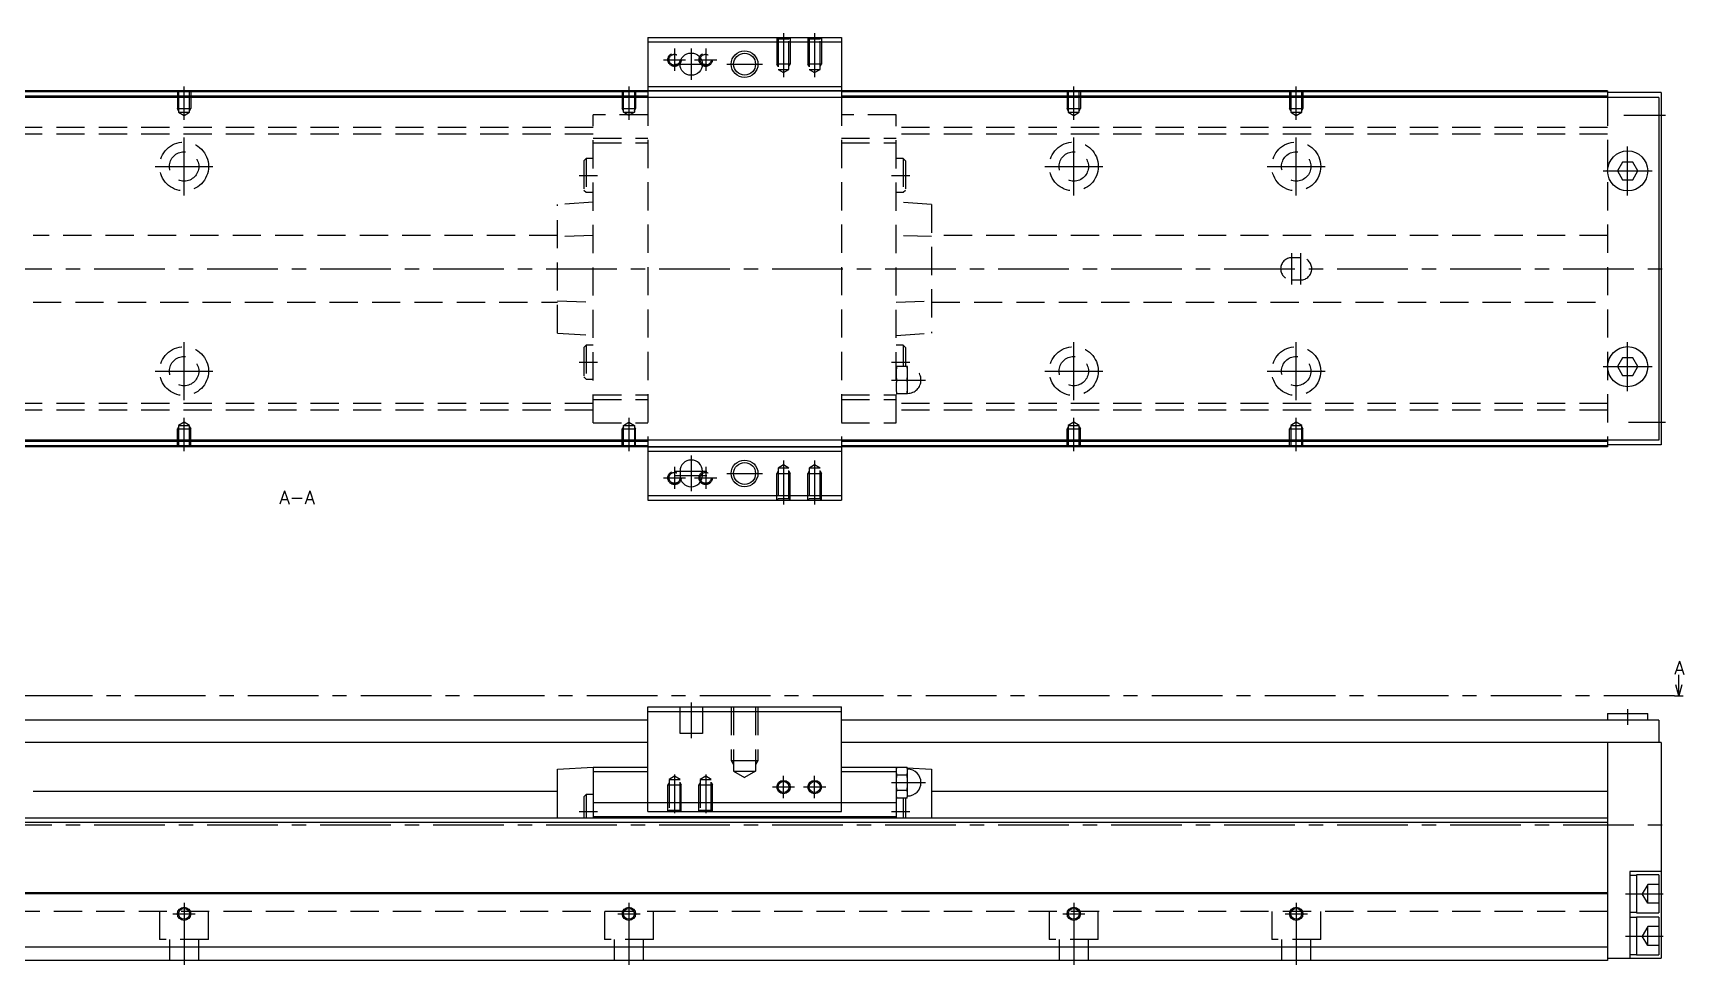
# Model space of a CAD drawing. Extents: x -2 to 986, y -8 to 353.
# Drawn here: x 614.7 to 985.8, y 9 to 218.5 of the extents above; entities that cross this region are included whole.
import ezdxf

# ---------------------------------------------------------------- set-up
doc = ezdxf.new("R2010")
doc.units = 0
doc.header["$LTSCALE"] = 0.5
doc.linetypes.add('CENTER', pattern=[50.8, 31.75, -6.35, 6.35, -6.35])
doc.linetypes.add('DASHED', pattern=[19.05, 12.7, -6.35])
for name, color, linetype in [('MSM_CENTER', 1, 'CENTER'), ('MSM_CONTINUOUS', 7, 'CONTINUOUS'), ('MSM_DASHED', 4, 'DASHED'), ('MSM_NARROW', 5, 'CONTINUOUS'), ('MSM_PART_NUMBER', 7, 'CONTINUOUS')]:
    doc.layers.add(name, color=color, linetype=linetype)
doc.styles.get("Standard").update_dxf_attribs({"font": 'txt.shx', "height": 3, "bigfont": 'bigfont.shx'})

msp = doc.modelspace()

# ---------------------------------------------------------------- linework, layer by layer
at = {"layer": 'MSM_CENTER'}
for p, q in [((783.42, 218.5), (783.42, 208.59)), ((790.42, 218.5), (790.42, 208.59)), ((756.42, 212.5), (761.42, 212.5)), ((758.92, 215), (758.92, 210)), ((762.67, 215), (762.67, 208)), ((763.42, 212.5), (768.42, 212.5)), ((765.92, 215), (765.92, 210)), ((759.17, 211.5), (766.17, 211.5)), ((770.67, 211.5), (778.67, 211.5)), ((648.67, 198.99), (648.67, 206.5)), ((748.67, 206.5), (748.67, 198.99)), ((848.67, 198.99), (848.67, 206.5)), ((898.67, 198.99), (898.67, 206.5)), ((972.34, 200), (981.67, 200)), ((648.67, 182), (648.67, 195)), ((848.67, 182), (848.67, 195)), ((898.67, 182), (898.67, 195)), ((973.17, 182), (973.17, 193)), ((642.17, 188.5), (655.17, 188.5)), ((737.52, 186.5), (741.62, 186.5)), ((807.72, 186.5), (811.82, 186.5)), ((842.17, 188.5), (855.17, 188.5)), ((892.17, 188.5), (905.17, 188.5)), ((967.67, 187.5), (978.67, 187.5)), ((897.67, 162), (897.67, 169)), ((899.67, 162), (899.67, 169)), ((323.67, 165.5), (982.67, 165.5)), ((648.67, 136), (648.67, 149)), ((848.67, 136), (848.67, 149)), ((898.67, 136), (898.67, 149)), ((973.17, 138), (973.17, 149)), ((642.17, 142.5), (655.17, 142.5)), ((737.52, 144.5), (741.62, 144.5)), ((807.72, 144.5), (811.82, 144.5)), ((842.17, 142.5), (855.17, 142.5)), ((892.17, 142.5), (905.17, 142.5)), ((967.67, 143.5), (978.67, 143.5)), ((807.72, 140.5), (815.32, 140.5)), ((648.67, 124.5), (648.67, 132.01)), ((748.67, 132.01), (748.67, 124.5)), ((848.67, 124.5), (848.67, 132.01)), ((898.67, 124.5), (898.67, 132.01)), ((973.34, 131), (981.67, 131)), ((762.67, 123.5), (762.67, 115.5)), ((758.92, 121), (758.92, 116)), ((759.17, 120), (766.17, 120)), ((759.17, 119), (766.17, 119)), ((765.92, 121), (765.92, 116)), ((770.67, 119.5), (778.67, 119.5)), ((783.42, 122.41), (783.42, 112.5)), ((790.42, 122.41), (790.42, 112.5)), ((756.42, 118.5), (761.42, 118.5)), ((763.42, 118.5), (768.42, 118.5)), ((983.67, 69.5), (320.67, 69.5)), ((762.67, 68), (762.67, 60)), ((973.17, 66.5), (973.17, 63)), ((758.92, 51.81), (758.92, 43.1)), ((765.92, 51.81), (765.92, 43.1)), ((785.92, 49), (780.92, 49)), ((783.42, 46.5), (783.42, 51.5)), ((792.92, 49), (787.92, 49)), ((790.42, 46.5), (790.42, 51.5)), ((807.72, 50), (815.32, 50)), ((737.52, 43.5), (741.62, 43.5)), ((807.72, 43.5), (811.82, 43.5)), ((323.67, 40.5), (982.67, 40.5)), ((648.67, 23), (648.67, 9)), ((748.67, 23), (748.67, 9)), ((848.67, 23), (848.67, 9)), ((898.67, 23), (898.67, 9)), ((972.67, 25), (981.17, 25)), ((646.17, 20.5), (651.17, 20.5)), ((746.17, 20.5), (751.17, 20.5)), ((846.17, 20.5), (851.17, 20.5)), ((896.17, 20.5), (901.17, 20.5)), ((972.67, 15.5), (981.17, 15.5))]:
    msp.add_line(p, q, dxfattribs=at)
at = {"layer": 'MSM_CONTINUOUS'}
for p, q in [((752.92, 217.5), (752.92, 204)), ((752.92, 217.5), (796.42, 217.5)), ((752.92, 216.5), (796.42, 216.5)), ((796.42, 217.5), (796.42, 204)), ((968.67, 205.5), (378.67, 205.5)), ((752.92, 205.3), (594.42, 205.3)), ((752.92, 204.3), (594.42, 204.3)), ((752.92, 206.5), (796.42, 206.5)), ((752.92, 205.5), (796.42, 205.5)), ((968.67, 205.3), (796.42, 205.3)), ((968.67, 204.3), (796.42, 204.3)), ((968.67, 205.5), (968.67, 204)), ((980.67, 205.1), (968.67, 205.1)), ((980.67, 205.1), (980.67, 125.9)), ((980.17, 204), (365.17, 204)), ((980.17, 204), (980.17, 127)), ((972.01, 189.5), (970.86, 187.5)), ((974.32, 189.5), (972.01, 189.5)), ((975.48, 187.5), (974.32, 189.5)), ((970.86, 187.5), (972.01, 185.5)), ((974.32, 185.5), (975.48, 187.5)), ((972.01, 185.5), (974.32, 185.5)), ((972.01, 145.5), (970.86, 143.5)), ((974.32, 145.5), (972.01, 145.5)), ((975.48, 143.5), (974.32, 145.5)), ((970.86, 143.5), (972.01, 141.5)), ((972.01, 141.5), (974.32, 141.5)), ((974.32, 141.5), (975.48, 143.5)), ((980.17, 127), (365.17, 127)), ((752.92, 126.7), (594.42, 126.7)), ((752.92, 127), (752.92, 113.5)), ((796.42, 127), (796.42, 113.5)), ((968.67, 126.7), (796.42, 126.7)), ((968.67, 127), (968.67, 125.5)), ((968.67, 125.5), (378.67, 125.5)), ((752.92, 125.7), (594.42, 125.7)), ((752.92, 125.5), (796.42, 125.5)), ((752.92, 124.5), (796.42, 124.5)), ((968.67, 125.7), (796.42, 125.7)), ((980.67, 125.9), (968.67, 125.9)), ((760.17, 120), (760.17, 119)), ((765.17, 119), (765.17, 120)), ((752.92, 114.5), (796.42, 114.5)), ((752.92, 113.5), (796.42, 113.5)), ((984.67, 69.5), (984.67, 74.23)), ((984.67, 69.5), (984, 72)), ((985.34, 72), (984.67, 69.5)), ((752.92, 67), (796.42, 67)), ((752.92, 43.5), (752.92, 67)), ((796.42, 43.5), (796.42, 67)), ((983.67, 69.5), (985.67, 69.5)), ((752.92, 64), (594.42, 64)), ((752.92, 66), (796.42, 66)), ((980.17, 64), (796.42, 64)), ((968.67, 65.5), (968.67, 64)), ((968.67, 65.5), (977.67, 65.5)), ((977.67, 64), (977.67, 65.5)), ((980.17, 64), (980.17, 59)), ((752.92, 59), (594.42, 59)), ((980.67, 59), (796.42, 59)), ((968.67, 59), (968.67, 10)), ((980.67, 59), (980.67, 10.5)), ((732.62, 53), (740.62, 53.5)), ((732.62, 42), (732.62, 53)), ((740.62, 53.5), (752.92, 53.5)), ((740.62, 53.5), (740.62, 42)), ((740.62, 52.5), (752.92, 52.5)), ((796.42, 53.5), (808.72, 53.5)), ((796.42, 52.5), (808.72, 52.5)), ((808.72, 53.5), (809.29, 53.46)), ((808.72, 53.5), (808.72, 42)), ((808.84, 53.46), (808.72, 53)), ((808.72, 52.41), (808.72, 52.6)), ((808.84, 53.46), (811.19, 53.46)), ((811.32, 53), (811.19, 53.46)), ((811.22, 53.34), (816.72, 53)), ((811.32, 47), (811.32, 53)), ((816.72, 53), (816.72, 42)), ((808.84, 51.73), (811.19, 51.73)), ((808.84, 48.27), (811.19, 48.27)), ((732.62, 48), (614.72, 48)), ((739.02, 47.3), (738.52, 46.8)), ((738.52, 46.8), (738.52, 42)), ((740.62, 47.3), (739.02, 47.3)), ((739.02, 47.3), (739.02, 42)), ((740.62, 45.5), (808.72, 45.5)), ((808.72, 47), (808.84, 46.54)), ((808.84, 46.54), (811.19, 46.54)), ((810.32, 46.54), (810.32, 42)), ((810.82, 46.54), (810.82, 42)), ((811.19, 46.54), (811.32, 47)), ((968.67, 48), (816.72, 48)), ((968.67, 42), (378.67, 42)), ((968.67, 41), (378.67, 41)), ((740.62, 42.4), (808.72, 42.4)), ((752.92, 43.5), (796.42, 43.5)), ((980.67, 30), (973.67, 30)), ((973.67, 30), (973.67, 10.5)), ((975.17, 29.15), (973.67, 29.15)), ((980.17, 29.25), (975.17, 29.25)), ((975.17, 29.25), (975.17, 20.75)), ((980.17, 29.25), (980.17, 20.75)), ((968.67, 25.2), (378.67, 25.2)), ((968.67, 25), (378.67, 25)), ((973.67, 20.85), (975.17, 20.85)), ((975.17, 19.65), (973.67, 19.65)), ((975.17, 20.75), (980.17, 20.75)), ((980.17, 19.75), (975.17, 19.75)), ((975.17, 19.75), (975.17, 11.25)), ((980.17, 19.75), (980.17, 11.25)), ((968.67, 13), (378.67, 13)), ((973.67, 11.35), (975.17, 11.35)), ((975.17, 11.25), (980.17, 11.25)), ((968.67, 10), (378.67, 10)), ((968.67, 10.5), (980.67, 10.5))]:
    msp.add_line(p, q, dxfattribs=at)
for centre, radius in [((762.67, 211.5), 2.5), ((774.67, 211.5), 2.46), ((973.17, 187.5), 4.5), ((973.17, 143.5), 4.5), ((774.67, 119.5), 2.46), ((783.42, 49), 1.23), ((790.42, 49), 1.23), ((648.67, 20.5), 1.23), ((748.67, 20.5), 1.23), ((848.67, 20.5), 1.23), ((898.67, 20.5), 1.23)]:
    msp.add_circle(centre, radius, dxfattribs=at)
for centre, radius, start, end in [((762.67, 120), 2.5, 0, 180), ((762.67, 119), 2.5, 180, 0), ((812.02, 52.57), 3.31, 164.2277, 179.4294), ((812.02, 52.63), 3.31, 180.5738, 195.7691), ((808.01, 52.56), 3.31, 0.5738, 15.7691), ((808.01, 52.63), 3.31, 344.2277, 359.4294), ((811.32, 50), 3, 270, 90), ((821.6, 49.95), 12.89, 172.0306, 179.7562), ((822.17, 50.1), 13.46, 180.407, 187.8062), ((812.02, 47.37), 3.31, 164.2277, 179.4294), ((798.33, 49.94), 12.98, 0.2719, 7.9413), ((797.86, 50.1), 13.46, 352.1938, 359.593), ((808.01, 47.37), 3.31, 0.5738, 15.7691), ((812.02, 47.44), 3.31, 180.5738, 195.7691), ((808.01, 47.43), 3.31, 344.2277, 359.4294)]:
    msp.add_arc(centre, radius, start, end, dxfattribs=at)
at = {"layer": 'MSM_DASHED'}
for p, q in [((781.92, 217.5), (782.19, 217.23)), ((781.92, 217.5), (781.92, 211.5)), ((782.19, 217.23), (782.19, 210.3)), ((782.19, 217.23), (784.65, 217.23)), ((784.65, 217.23), (784.92, 217.5)), ((784.65, 210.3), (784.65, 217.23)), ((784.92, 217.5), (784.92, 211.5)), ((788.92, 217.5), (789.19, 217.23)), ((788.92, 217.5), (788.92, 211.5)), ((789.19, 217.23), (789.19, 210.3)), ((789.19, 217.23), (791.65, 217.23)), ((791.65, 217.23), (791.92, 217.5)), ((791.65, 210.3), (791.65, 217.23)), ((791.92, 217.5), (791.92, 211.5)), ((784.92, 211.5), (781.92, 211.5)), ((782.19, 211.03), (781.92, 211.5)), ((782.19, 210.3), (783.42, 209.59)), ((782.19, 210.3), (784.65, 210.3)), ((783.42, 209.59), (784.65, 210.3)), ((784.65, 211.03), (784.92, 211.5)), ((791.92, 211.5), (788.92, 211.5)), ((789.19, 211.03), (788.92, 211.5)), ((789.19, 210.3), (790.42, 209.59)), ((789.19, 210.3), (791.65, 210.3)), ((790.42, 209.59), (791.65, 210.3)), ((791.65, 211.03), (791.92, 211.5)), ((647.17, 205.5), (647.17, 201.5)), ((647.44, 205.5), (647.44, 200.7)), ((649.9, 200.7), (649.9, 205.5)), ((650.17, 205.5), (650.17, 201.5)), ((747.17, 205.5), (747.17, 201.5)), ((747.44, 200.7), (747.44, 205.5)), ((749.9, 205.5), (749.9, 200.7)), ((750.17, 205.5), (750.17, 201.5)), ((796.42, 205.5), (752.92, 205.5)), ((847.17, 205.5), (847.17, 201.5)), ((847.44, 205.5), (847.44, 200.7)), ((849.9, 200.7), (849.9, 205.5)), ((850.17, 205.5), (850.17, 201.5)), ((897.17, 205.5), (897.17, 201.5)), ((897.44, 205.5), (897.44, 200.7)), ((899.9, 200.7), (899.9, 205.5)), ((900.17, 205.5), (900.17, 201.5)), ((647.17, 201.5), (650.17, 201.5)), ((647.44, 201.03), (647.17, 201.5)), ((647.44, 200.7), (649.9, 200.7)), ((647.44, 200.7), (648.67, 199.99)), ((648.67, 199.99), (649.9, 200.7)), ((649.9, 201.03), (650.17, 201.5)), ((747.17, 201.5), (750.17, 201.5)), ((747.44, 201.03), (747.17, 201.5)), ((747.44, 200.7), (749.9, 200.7)), ((748.67, 199.99), (747.44, 200.7)), ((749.9, 200.7), (748.67, 199.99)), ((749.9, 201.03), (750.17, 201.5)), ((752.92, 204), (752.92, 127)), ((796.42, 204), (796.42, 127)), ((847.17, 201.5), (850.17, 201.5)), ((847.44, 201.03), (847.17, 201.5)), ((847.44, 200.7), (849.9, 200.7)), ((847.44, 200.7), (848.67, 199.99)), ((848.67, 199.99), (849.9, 200.7)), ((849.9, 201.03), (850.17, 201.5)), ((897.17, 201.5), (900.17, 201.5)), ((897.44, 201.03), (897.17, 201.5)), ((897.44, 200.7), (899.9, 200.7)), ((897.44, 200.7), (898.67, 199.99)), ((898.67, 199.99), (899.9, 200.7)), ((899.9, 201.03), (900.17, 201.5)), ((968.67, 204), (968.67, 127)), ((740.62, 197.25), (606.72, 197.25)), ((752.92, 200.1), (740.62, 200.1)), ((740.62, 130.9), (740.62, 200.1)), ((808.72, 200.1), (796.42, 200.1)), ((808.72, 130.9), (808.72, 200.1)), ((968.67, 197.25), (808.72, 197.25)), ((740.62, 195.75), (606.72, 195.75)), ((740.62, 194.85), (752.92, 194.85)), ((740.62, 193.85), (752.92, 193.85)), ((796.42, 194.85), (808.72, 194.85)), ((796.42, 193.85), (808.72, 193.85)), ((968.67, 195.75), (808.72, 195.75)), ((739.02, 190.3), (738.52, 189.8)), ((738.52, 189.8), (738.52, 183.2)), ((739.02, 190.3), (739.02, 182.7)), ((740.62, 190.3), (739.02, 190.3)), ((810.32, 190.3), (808.72, 190.3)), ((810.32, 190.3), (810.32, 182.7)), ((810.82, 189.8), (810.32, 190.3)), ((810.82, 189.8), (810.82, 183.2)), ((738.52, 183.2), (739.02, 182.7)), ((739.02, 182.7), (740.62, 182.7)), ((808.72, 182.7), (810.32, 182.7)), ((810.32, 182.7), (810.82, 183.2)), ((740.62, 180.5), (732.62, 179.94)), ((732.62, 151.06), (732.62, 179.94)), ((816.72, 179.94), (808.72, 180.5)), ((816.72, 179.94), (816.72, 151.06)), ((732.62, 173), (614.72, 173)), ((740.62, 172.98), (732.62, 172.73)), ((816.72, 172.73), (808.72, 172.98)), ((968.67, 173), (816.72, 173)), ((899.67, 168), (897.67, 168)), ((897.67, 163), (899.67, 163)), ((614.72, 158), (732.62, 158)), ((732.62, 158.27), (740.62, 158.02)), ((808.72, 158.02), (816.72, 158.27)), ((816.72, 158), (968.67, 158)), ((732.62, 151.06), (740.62, 150.5)), ((808.72, 150.5), (816.72, 151.06)), ((739.02, 148.3), (738.52, 147.8)), ((738.52, 147.8), (738.52, 141.2)), ((739.02, 148.3), (739.02, 140.7)), ((740.62, 148.3), (739.02, 148.3)), ((810.32, 148.3), (808.72, 148.3)), ((810.82, 147.8), (810.32, 148.3)), ((810.32, 148.3), (810.32, 143.5)), ((810.82, 147.8), (810.82, 143.5)), ((738.52, 141.2), (739.02, 140.7)), ((811.32, 143.5), (808.72, 143.5)), ((811.32, 137.5), (811.32, 143.5)), ((739.02, 140.7), (740.62, 140.7)), ((808.72, 137.5), (811.32, 137.5)), ((808.84, 140.5), (811.19, 140.5)), ((740.62, 135.25), (606.72, 135.25)), ((740.62, 133.75), (606.72, 133.75)), ((740.62, 137.15), (752.92, 137.15)), ((740.62, 136.15), (752.92, 136.15)), ((796.42, 137.15), (808.72, 137.15)), ((796.42, 136.15), (808.72, 136.15)), ((968.67, 135.25), (808.72, 135.25)), ((968.67, 133.75), (808.72, 133.75)), ((647.44, 129.97), (647.17, 129.5)), ((648.67, 131.01), (647.44, 130.3)), ((647.44, 130.3), (649.9, 130.3)), ((647.44, 130.3), (647.44, 125.5)), ((649.9, 130.3), (648.67, 131.01)), ((649.9, 125.5), (649.9, 130.3)), ((649.9, 129.97), (650.17, 129.5)), ((740.62, 130.9), (752.92, 130.9)), ((747.44, 129.97), (747.17, 129.5)), ((747.44, 130.3), (748.67, 131.01)), ((747.44, 130.3), (749.9, 130.3)), ((747.44, 125.5), (747.44, 130.3)), ((748.67, 131.01), (749.9, 130.3)), ((749.9, 130.3), (749.9, 125.5)), ((749.9, 129.97), (750.17, 129.5)), ((796.42, 130.9), (808.72, 130.9)), ((847.44, 129.97), (847.17, 129.5)), ((848.67, 131.01), (847.44, 130.3)), ((847.44, 130.3), (849.9, 130.3)), ((847.44, 130.3), (847.44, 125.5)), ((849.9, 130.3), (848.67, 131.01)), ((849.9, 125.5), (849.9, 130.3)), ((849.9, 129.97), (850.17, 129.5)), ((897.44, 129.97), (897.17, 129.5)), ((898.67, 131.01), (897.44, 130.3)), ((897.44, 130.3), (899.9, 130.3)), ((897.44, 130.3), (897.44, 125.5)), ((899.9, 130.3), (898.67, 131.01)), ((899.9, 125.5), (899.9, 130.3)), ((899.9, 129.97), (900.17, 129.5)), ((647.17, 129.5), (650.17, 129.5)), ((647.17, 125.5), (647.17, 129.5)), ((650.17, 125.5), (650.17, 129.5)), ((747.17, 129.5), (750.17, 129.5)), ((747.17, 125.5), (747.17, 129.5)), ((750.17, 125.5), (750.17, 129.5)), ((847.17, 129.5), (850.17, 129.5)), ((847.17, 125.5), (847.17, 129.5)), ((850.17, 125.5), (850.17, 129.5)), ((897.17, 129.5), (900.17, 129.5)), ((897.17, 125.5), (897.17, 129.5)), ((900.17, 125.5), (900.17, 129.5)), ((796.42, 125.5), (752.92, 125.5)), ((782.19, 119.97), (781.92, 119.5)), ((781.92, 113.5), (781.92, 119.5)), ((781.92, 119.5), (784.92, 119.5)), ((783.42, 121.41), (782.19, 120.7)), ((782.19, 120.7), (782.19, 113.77)), ((784.65, 120.7), (782.19, 120.7)), ((784.65, 120.7), (783.42, 121.41)), ((784.65, 113.77), (784.65, 120.7)), ((784.65, 119.97), (784.92, 119.5)), ((784.92, 113.5), (784.92, 119.5)), ((789.19, 119.97), (788.92, 119.5)), ((788.92, 113.5), (788.92, 119.5)), ((788.92, 119.5), (791.92, 119.5)), ((790.42, 121.41), (789.19, 120.7)), ((789.19, 120.7), (789.19, 113.77)), ((791.65, 120.7), (789.19, 120.7)), ((791.65, 120.7), (790.42, 121.41)), ((791.65, 113.77), (791.65, 120.7)), ((791.65, 119.97), (791.92, 119.5)), ((791.92, 113.5), (791.92, 119.5)), ((782.19, 113.77), (781.92, 113.5)), ((784.65, 113.77), (782.19, 113.77)), ((784.92, 113.5), (784.65, 113.77)), ((789.19, 113.77), (788.92, 113.5)), ((791.65, 113.77), (789.19, 113.77)), ((791.92, 113.5), (791.65, 113.77)), ((760.17, 61), (760.17, 67)), ((765.17, 67), (765.17, 61)), ((771.67, 67), (771.67, 55)), ((772.21, 67), (772.21, 52.6)), ((777.12, 67), (777.12, 52.6)), ((777.67, 67), (777.67, 55)), ((765.17, 61), (760.17, 61)), ((771.67, 55), (777.67, 55)), ((771.67, 55), (772.21, 54.06)), ((772.21, 52.6), (777.12, 52.6)), ((772.21, 52.6), (774.67, 51.18)), ((777.12, 52.6), (774.67, 51.18)), ((777.67, 55), (777.12, 54.06)), ((757.69, 49.97), (757.42, 49.5)), ((757.42, 43.5), (757.42, 49.5)), ((757.42, 49.5), (760.42, 49.5)), ((758.92, 51.41), (757.69, 50.7)), ((757.69, 50.7), (757.69, 43.77)), ((757.69, 50.7), (760.15, 50.7)), ((760.15, 50.7), (758.92, 51.41)), ((760.15, 43.77), (760.15, 50.7)), ((760.15, 49.97), (760.42, 49.5)), ((760.42, 43.5), (760.42, 49.5)), ((764.69, 49.97), (764.42, 49.5)), ((764.42, 43.5), (764.42, 49.5)), ((764.42, 49.5), (767.42, 49.5)), ((765.92, 51.41), (764.69, 50.7)), ((764.69, 50.7), (767.15, 50.7)), ((764.69, 50.7), (764.69, 43.77)), ((767.15, 50.7), (765.92, 51.41)), ((767.15, 43.77), (767.15, 50.7)), ((767.15, 49.97), (767.42, 49.5)), ((767.42, 43.5), (767.42, 49.5)), ((757.69, 43.77), (757.42, 43.5)), ((757.69, 43.77), (760.15, 43.77)), ((760.42, 43.5), (760.15, 43.77)), ((764.69, 43.77), (764.42, 43.5)), ((764.69, 43.77), (767.15, 43.77)), ((767.42, 43.5), (767.15, 43.77)), ((977.67, 27.12), (976.44, 25)), ((980.17, 27.12), (977.67, 27.12)), ((977.67, 22.88), (977.67, 27.12)), ((977.67, 22.88), (976.44, 25)), ((977.67, 25), (980.17, 25)), ((980.17, 22.88), (977.67, 22.88)), ((968.67, 21), (378.67, 21)), ((643.17, 21), (643.17, 14.7)), ((654.17, 14.7), (654.17, 21)), ((743.17, 21), (743.17, 14.7)), ((754.17, 14.7), (754.17, 21)), ((843.17, 21), (843.17, 14.7)), ((854.17, 14.7), (854.17, 21)), ((893.17, 21), (893.17, 14.7)), ((904.17, 14.7), (904.17, 21)), ((977.67, 17.62), (976.44, 15.5)), ((977.67, 13.38), (976.44, 15.5)), ((977.67, 13.38), (977.67, 17.62)), ((980.17, 17.62), (977.67, 17.62)), ((977.67, 15.5), (980.17, 15.5)), ((654.17, 14.7), (643.17, 14.7)), ((645.37, 14.7), (645.37, 10)), ((651.97, 10), (651.97, 14.7)), ((754.17, 14.7), (743.17, 14.7)), ((745.37, 14.7), (745.37, 10)), ((751.97, 10), (751.97, 14.7)), ((854.17, 14.7), (843.17, 14.7)), ((845.37, 14.7), (845.37, 10)), ((851.97, 10), (851.97, 14.7)), ((904.17, 14.7), (893.17, 14.7)), ((895.37, 14.7), (895.37, 10)), ((901.97, 10), (901.97, 14.7)), ((980.17, 13.38), (977.67, 13.38))]:
    msp.add_line(p, q, dxfattribs=at)
for centre, radius in [((758.92, 212.5), 1.5), ((758.92, 212.5), 1.23), ((765.92, 212.5), 1.5), ((765.92, 212.5), 1.23), ((648.67, 188.5), 5.5), ((848.67, 188.5), 5.5), ((898.67, 188.5), 5.5), ((648.67, 188.5), 3.3), ((848.67, 188.5), 3.3), ((898.67, 188.5), 3.3), ((648.67, 142.5), 5.5), ((648.67, 142.5), 3.3), ((848.67, 142.5), 5.5), ((848.67, 142.5), 3.3), ((898.67, 142.5), 5.5), ((898.67, 142.5), 3.3), ((758.92, 118.5), 1.5), ((758.92, 118.5), 1.23), ((765.92, 118.5), 1.5), ((765.92, 118.5), 1.23)]:
    msp.add_circle(centre, radius, dxfattribs=at)
for centre, radius, start, end in [((897.67, 165.5), 2.5, 90, 270), ((899.67, 165.5), 2.5, 270, 90), ((818.41, 141.95), 9.69, 170.8086, 179.713), ((818.41, 142.05), 9.7, 180.2886, 189.1898), ((801.62, 141.95), 9.7, 0.2886, 9.1898), ((801.62, 142.05), 9.69, 350.8086, 359.713), ((811.32, 140.5), 3, 270, 90), ((818.41, 138.95), 9.69, 170.8086, 179.713), ((818.41, 139.05), 9.7, 180.2886, 189.1898), ((801.62, 138.95), 9.7, 0.2886, 9.1898), ((801.62, 139.05), 9.69, 350.8086, 359.713)]:
    msp.add_arc(centre, radius, start, end, dxfattribs=at)
at = {"layer": 'MSM_NARROW'}
for centre, radius in [((774.67, 211.5), 3), ((774.67, 119.5), 3), ((783.42, 49), 1.5), ((790.42, 49), 1.5), ((648.67, 20.5), 1.5), ((748.67, 20.5), 1.5), ((848.67, 20.5), 1.5), ((898.67, 20.5), 1.5)]:
    msp.add_circle(centre, radius, dxfattribs=at)

# ---------------------------------------------------------------- texts
at = {"layer": 'MSM_PART_NUMBER'}
for s, p in [('A-A', (670.09, 112.62)), ('A', (983.65, 74.29))]:
    msp.add_text(s, height=3, dxfattribs=at).set_placement(p)

doc.saveas('drawing.dxf')
